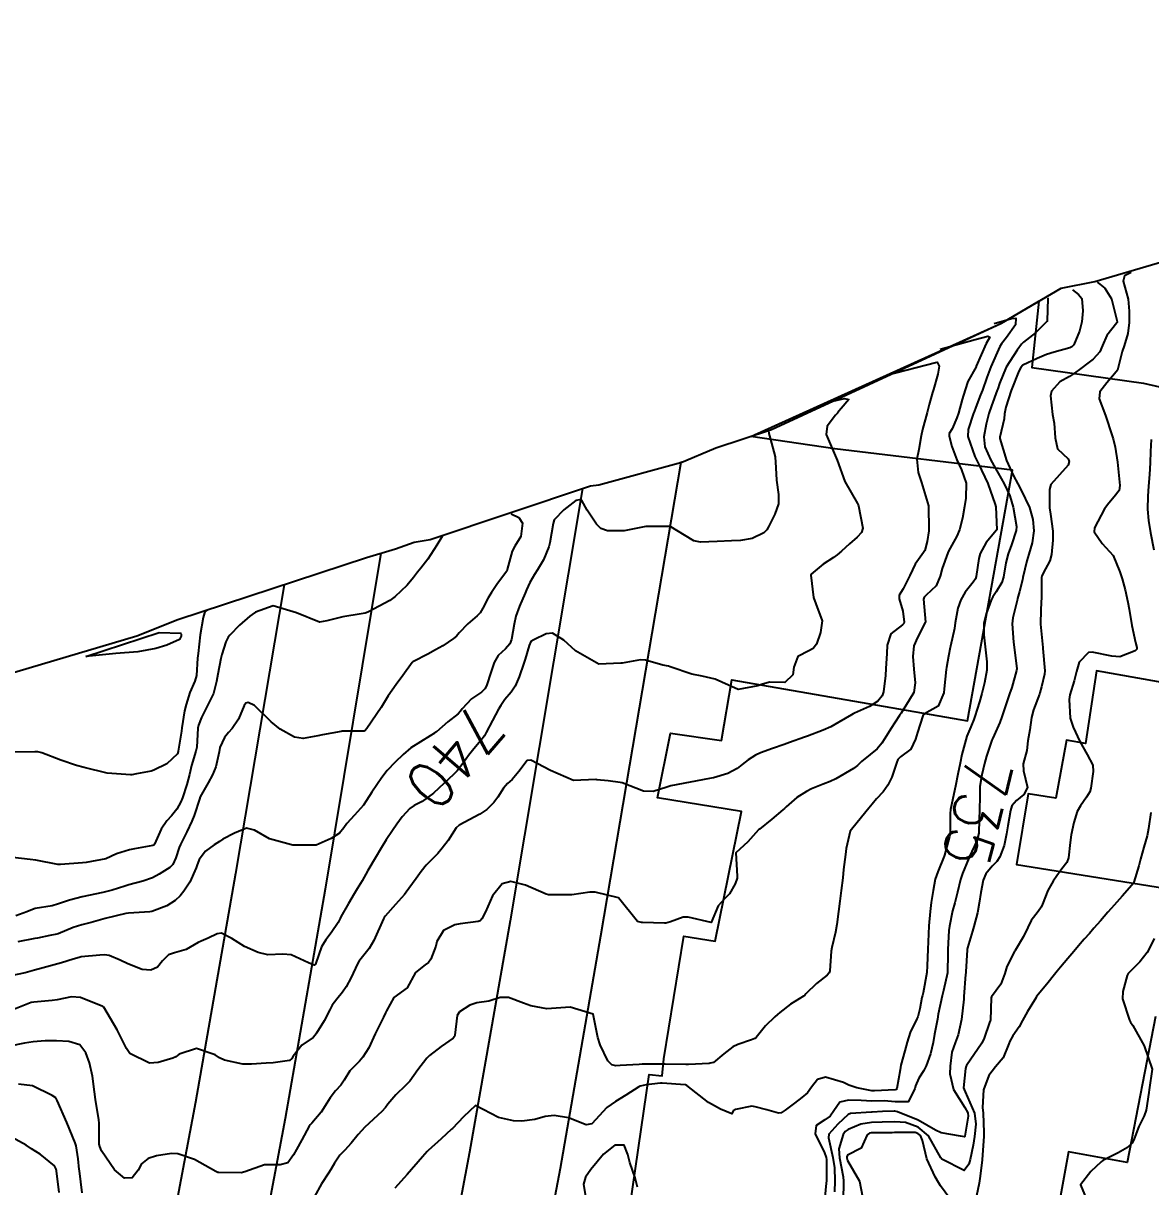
# Model space of a CAD drawing. Header units: metres. Extents: x 286371 to 293043, y 7462578 to 7466404.
# Drawn here: x 292213.7 to 292310.4, y 7462965.2 to 7463064.9 of the extents above; entities that cross this region are included whole.
import ezdxf
from ezdxf.enums import TextEntityAlignment as Align

# ---------------------------------------------------------------- set-up
doc = ezdxf.new("R2010")
doc.units = ezdxf.units.M
doc.header["$MEASUREMENT"] = 0
for name, color, linetype in [('Area', 45, 'Continuous'), ('Cotas', 45, 'Continuous'), ('Curvas de Nivel 1m', 11, 'Continuous'), ('Curvas de Nivel 5m', 15, 'Continuous'), ('Edificações', 30, 'Continuous'), ('Vias primárias', 230, 'Continuous')]:
    doc.layers.add(name, color=color, linetype=linetype)
doc.styles.add('Style-STANDARD', font='STANDARD.shx')

msp = doc.modelspace()

# ---------------------------------------------------------------- linework, layer by layer
at = {"layer": 'Area'}
msp.add_polyline3d([(292208.131, 7463007.854, 747.96), (292223.455, 7463012.408, 745.289), (292226.963, 7463013.798, 744.508), (292243.164, 7463019.107, 743.17), (292245.64, 7463019.867, 742.909), (292247.251, 7463020.427, 742.881), (292248.625, 7463020.671, 742.652), (292262.379, 7463025.27, 741.083), (292263.092, 7463025.353, 741.034), (292270.212, 7463027.294, 741.269), (292270.016, 7463027.215, 741.307), (292273.124, 7463028.525, 742.308), (292277.887, 7463030.083, 740.857), (292297.632, 7463039.22, 736.684), (292302.731, 7463042.228, 735.678), (292305.615, 7463042.795, 734.412), (292313.393, 7463045.07, 735.733)], dxfattribs=at)
at = {"layer": 'Curvas de Nivel 1m', "flags": 128}
for points, elevation in [([(292305.834, 7463042.744), (292306.072, 7463042.566), (292306.475, 7463042.218), (292307.048, 7463041.302), (292307.527, 7463039.469), (292307.544, 7463039.294), (292307.542, 7463039.276), (292307.523, 7463039.245), (292306.644, 7463038.171), (292306.3, 7463037.312), (292306.053, 7463036.748), (292305.476, 7463036.139), (292305.016, 7463035.786), (292304.427, 7463035.34), (292303.892, 7463034.914), (292303.453, 7463034.648), (292302.617, 7463034.196), (292301.922, 7463033.377), (292301.835, 7463032.972), (292302.001, 7463031.375), (292302.135, 7463030.631), (292302.241, 7463029.371), (292302.417, 7463028.431), (292303.348, 7463027.587), (292303.423, 7463027.353), (292303.339, 7463027.044), (292301.869, 7463025.386), (292301.73, 7463024.966), (292301.743, 7463023.388), (292301.819, 7463022.843), (292302.021, 7463021.383), (292302.031, 7463020.594), (292301.901, 7463019.384), (292301.771, 7463018.828), (292301.2, 7463017.779), (292301.08, 7463017.512), (292301.061, 7463017.396), (292301.041, 7463015.511), (292301.039, 7463015.396), (292300.971, 7463013.553), (292300.972, 7463013.397), (292301.103, 7463011.986), (292301.167, 7463011.393), (292301.175, 7463011.311), (292301.345, 7463009.39), (292301.323, 7463009.127), (292301.044, 7463008.024), (292300.916, 7463007.516), (292300.875, 7463007.397), (292300.36, 7463006.058), (292300.209, 7463005.406), (292300.052, 7463004.345), (292299.884, 7463003.411), (292299.796, 7463002.577), (292299.476, 7463001.416), (292299.519, 7463000.832), (292299.843, 7462999.411), (292299.534, 7462998.786), (292298.897, 7462998.287), (292298.499, 7462997.822), (292298.398, 7462997.432), (292298.176, 7462996.123), (292298.062, 7462995.436), (292297.845, 7462994.433), (292297.484, 7462993.445), (292297.225, 7462993.041), (292296.812, 7462992.646), (292296.278, 7462991.986), (292296.064, 7462991.465), (292295.842, 7462990.404), (292295.707, 7462989.47), (292295.574, 7462988.65), (292295.256, 7462987.477), (292295.136, 7462987.07), (292294.707, 7462985.659), (292294.675, 7462985.514), (292294.672, 7462985.485), (292294.572, 7462983.59), (292294.562, 7462983.486), (292294.548, 7462983.362), (292294.407, 7462981.489), (292294.388, 7462981.237), (292294.189, 7462979.493), (292293.908, 7462978.185), (292293.65, 7462977.508), (292293.372, 7462976.703), (292293.211, 7462975.514), (292293.196, 7462974.852), (292293.507, 7462973.51), (292294.491, 7462971.955), (292294.729, 7462971.491), (292294.757, 7462971.213), (292294.474, 7462969.494), (292294.47, 7462969.478), (292294.453, 7462969.451), (292294.098, 7462969.5), (292292.458, 7462969.78), (292291.967, 7462970.026), (292290.474, 7462970.865), (292288.705, 7462971.581), (292288.485, 7462971.647), (292288.418, 7462971.652), (292287.412, 7462971.601), (292286.542, 7462971.555), (292286.483, 7462971.552), (292284.686, 7462971.436), (292284.48, 7462971.351), (292283.586, 7462970.539), (292282.816, 7462969.669), (292282.772, 7462969.347), (292283.144, 7462967.664), (292283.291, 7462966.782), (292283.335, 7462965.66), (292283.31, 7462964.731)], 734), ([(292308.734, 7463043.564), (292308.174, 7463043.286), (292308.054, 7463042.81), (292308.486, 7463041.28), (292308.583, 7463040.234), (292308.579, 7463039.279), (292308.466, 7463038.324), (292308.134, 7463037.285), (292307.985, 7463036.788), (292307.594, 7463035.292), (292307.561, 7463035.195), (292307.46, 7463035.03), (292306.663, 7463034.088), (292306.045, 7463033.315), (292306.001, 7463032.74), (292306.548, 7463031.307), (292307.121, 7463029.555), (292307.195, 7463029.297), (292307.363, 7463028.58), (292307.579, 7463027.291), (292307.61, 7463027.02), (292307.786, 7463025.287), (292307.717, 7463024.88), (292307.299, 7463024.311), (292306.817, 7463023.776), (292306.466, 7463023.307), (292305.6, 7463021.668), (292305.564, 7463021.328), (292306.247, 7463020.322), (292307.214, 7463019.294), (292307.786, 7463017.885), (292307.985, 7463017.288), (292308.244, 7463016.357), (292308.469, 7463015.278), (292308.561, 7463014.692), (292308.802, 7463013.279), (292309.103, 7463011.845), (292309.239, 7463011.414), (292309.243, 7463011.271), (292309.092, 7463011.111), (292307.786, 7463010.591), (292307.085, 7463010.672), (292305.41, 7463011.009), (292305.089, 7463010.979), (292304.278, 7463010.145), (292304.06, 7463009.35), (292303.866, 7463008.538), (292303.497, 7463007.357), (292303.432, 7463006.954), (292303.524, 7463005.357), (292303.772, 7463004.573), (292304.349, 7463003.344), (292304.958, 7463002.237), (292305.467, 7463001.327), (292305.498, 7463000.763), (292305.294, 7462999.329), (292305.202, 7462999.038), (292304.903, 7462998.573), (292304.396, 7462997.837), (292304.126, 7462997.346), (292303.814, 7462996.406), (292303.592, 7462995.353), (292303.517, 7462994.681), (292303.372, 7462993.356), (292303.22, 7462992.956), (292302.81, 7462992.414), (292302.361, 7462991.811), (292302.058, 7462991.375), (292301.594, 7462990.57), (292301.146, 7462989.389), (292301.024, 7462989.126), (292300.755, 7462988.776), (292300.157, 7462987.989), (292299.893, 7462987.407), (292299.511, 7462986.623), (292298.786, 7462985.423), (292298.756, 7462985.371), (292298.702, 7462985.281), (292298.082, 7462984.035), (292297.918, 7462983.436), (292297.576, 7462982.525), (292296.774, 7462981.452), (292296.741, 7462981.354), (292296.666, 7462979.454), (292296.655, 7462979.402), (292296.601, 7462979.246), (292296.141, 7462977.903), (292295.926, 7462977.467), (292294.617, 7462975.565), (292294.581, 7462975.494), (292294.541, 7462975.303), (292294.378, 7462973.635), (292294.408, 7462973.496), (292294.511, 7462973.293), (292295.307, 7462971.482), (292295.422, 7462970.528), (292295.31, 7462969.482), (292295.197, 7462968.729), (292294.926, 7462967.487), (292294.819, 7462967.088), (292294.41, 7462966.565), (292292.493, 7462967.523), (292292.426, 7462967.647), (292291.353, 7462969.541), (292290.465, 7462970.281), (292289.378, 7462970.663), (292288.471, 7462970.726), (292287.383, 7462970.688), (292286.47, 7462970.661), (292285.559, 7462970.536), (292284.461, 7462970.082), (292284.215, 7462969.891), (292284.033, 7462969.651), (292283.667, 7462968.425), (292283.734, 7462967.655), (292284.034, 7462966.016), (292284.062, 7462965.649), (292284.052, 7462963.966)], 733), ([(292301.574, 7463041.394), (292301.584, 7463041.353), (292301.55, 7463039.384), (292301.543, 7463039.365), (292301.524, 7463039.348), (292300.532, 7463038.376), (292299.497, 7463037.587), (292299.331, 7463037.417), (292298.958, 7463036.897), (292298.035, 7463035.443), (292297.443, 7463034.053), (292297.301, 7463033.592), (292297.256, 7463033.457), (292296.752, 7463032.127), (292296.543, 7463031.467), (292296.302, 7463030.559), (292296.096, 7463029.474), (292296.208, 7463028.625), (292296.706, 7463027.464), (292297.328, 7463026.362), (292297.85, 7463025.446), (292298.335, 7463024.402), (292298.628, 7463023.434), (292298.904, 7463021.785), (292298.882, 7463021.43), (292298.475, 7463020.196), (292298.196, 7463019.44), (292297.999, 7463018.656), (292297.804, 7463017.445), (292297.66, 7463016.974), (292297.175, 7463016.163), (292296.883, 7463015.744), (292296.742, 7463015.461), (292296.317, 7463014.29), (292296.106, 7463013.47), (292296.105, 7463012.478), (292296.223, 7463011.468), (292296.379, 7463010.161), (292296.376, 7463009.465), (292296.153, 7463008.362), (292295.931, 7463007.471), (292295.74, 7463006.757), (292295.337, 7463005.479), (292295.249, 7463005.232), (292294.991, 7463004.593), (292294.662, 7463003.806), (292294.556, 7463003.491), (292294.229, 7463002.221), (292294.081, 7463001.497), (292293.878, 7463000.552), (292293.665, 7462999.503), (292293.541, 7462998.868), (292293.261, 7462997.509), (292293.229, 7462997.159), (292293.216, 7462995.509), (292293.162, 7462995.197), (292292.83, 7462993.898), (292292.745, 7462993.596), (292292.714, 7462993.516), (292292.149, 7462992.179), (292291.948, 7462991.527), (292291.75, 7462990.559), (292291.605, 7462989.532), (292291.515, 7462988.771), (292291.392, 7462987.535), (292291.328, 7462986.156), (292291.304, 7462985.542), (292291.256, 7462984.117), (292291.219, 7462983.544), (292290.901, 7462981.803), (292290.834, 7462981.552), (292290.8, 7462981.394), (292290.627, 7462980.415), (292290.442, 7462979.732), (292290.351, 7462979.558), (292289.778, 7462978.385), (292289.54, 7462977.57), (292289.333, 7462976.808), (292289.002, 7462975.578), (292288.925, 7462975.2), (292288.658, 7462973.582), (292288.605, 7462973.491), (292288.512, 7462973.471), (292286.741, 7462973.381), (292286.511, 7462973.392), (292285.206, 7462973.634), (292284.528, 7462973.883), (292284.082, 7462974.1), (292282.537, 7462974.558), (292281.849, 7462974.37), (292281.315, 7462973.693), (292280.986, 7462973.226), (292280.511, 7462972.811), (292279.877, 7462972.34), (292279.058, 7462971.726), (292278.726, 7462971.494), (292278.489, 7462971.469), (292277.51, 7462971.749), (292276.498, 7462972.029), (292276.196, 7462972.071), (292274.804, 7462971.79), (292274.621, 7462971.663), (292274.488, 7462971.416), (292273.514, 7462971.809), (292272.503, 7462972.401), (292270.633, 7462973.853), (292270.525, 7462973.889), (292270.486, 7462973.894), (292268.526, 7462974.04), (292268.373, 7462974.04), (292267.144, 7462973.905), (292266.643, 7462973.792), (292266.521, 7462973.726), (292265.412, 7462973.029), (292264.502, 7462972.475), (292263.768, 7462971.959), (292262.473, 7462970.555), (292261.988, 7462970.475), (292260.48, 7462971.072), (292259.245, 7462971.271), (292258.481, 7462971.19), (292257.593, 7462970.942), (292256.475, 7462970.78), (292255.757, 7462970.803), (292254.479, 7462971.107), (292252.494, 7462972.134), (292251.479, 7462971.15), (292250.539, 7462970.163), (292250.463, 7462970.09), (292249.551, 7462969.278), (292248.435, 7462968.272), (292248.358, 7462968.196), (292247.965, 7462967.739), (292246.647, 7462966.221), (292246.4, 7462965.936), (292245.583, 7462965.04)], 736), ([(292296.994, 7463039.184), (292298.477, 7463039.604), (292298.843, 7463039.64), (292298.836, 7463039.085), (292298.043, 7463037.977), (292297.622, 7463037.443), (292297.491, 7463037.226), (292296.701, 7463035.466), (292296.364, 7463034.557), (292295.983, 7463033.476), (292295.831, 7463033.075), (292295.412, 7463032.001), (292295.267, 7463031.625), (292295.217, 7463031.487), (292294.767, 7463030.11), (292294.735, 7463029.494), (292295.348, 7463027.772), (292295.491, 7463027.482), (292295.662, 7463027.157), (292296.45, 7463025.467), (292297.084, 7463023.661), (292297.126, 7463023.457), (292297.217, 7463021.493), (292297.204, 7463021.455), (292296.303, 7463020.404), (292295.786, 7463019.476), (292295.673, 7463019.022), (292295.463, 7463017.48), (292295.387, 7463017.285), (292295.187, 7463016.996), (292294.514, 7463016.155), (292294.131, 7463015.5), (292293.868, 7463014.789), (292293.657, 7463013.507), (292293.6, 7463013.032), (292293.238, 7463011.512), (292293.213, 7463011.402), (292293.087, 7463010.649), (292292.908, 7463009.676), (292292.884, 7463009.517), (292292.702, 7463007.856), (292292.677, 7463007.52), (292292.178, 7463006.366), (292291.007, 7463005.717), (292290.909, 7463005.642), (292290.864, 7463005.547), (292290.424, 7463004.111), (292290.247, 7463003.555), (292289.842, 7463002.68), (292288.951, 7463002.023), (292288.726, 7463001.799), (292288.632, 7463001.579), (292288.231, 7463000.278), (292287.875, 7462999.59), (292287.479, 7462999.022), (292286.896, 7462998.415), (292286.521, 7462997.979), (292286.249, 7462997.614), (292284.859, 7462995.946), (292284.654, 7462995.647), (292284.305, 7462994.179), (292284.231, 7462993.653), (292284.085, 7462992.375), (292284.002, 7462991.656), (292283.866, 7462990.57), (292283.755, 7462989.66), (292283.639, 7462988.772), (292283.493, 7462987.663), (292283.396, 7462986.992), (292283.072, 7462985.669), (292283.014, 7462985.355), (292282.91, 7462983.671), (292282.846, 7462983.497), (292282.669, 7462983.314), (292281.744, 7462982.602), (292280.845, 7462981.701), (292280.75, 7462981.596), (292280.641, 7462981.504), (292279.528, 7462980.824), (292278.62, 7462980.111), (292278.412, 7462979.943), (292278.17, 7462979.741), (292277.383, 7462978.972), (292276.587, 7462977.965), (292276.48, 7462977.871), (292276.17, 7462977.771), (292274.995, 7462977.371), (292274.574, 7462977.148), (292273.819, 7462976.552), (292272.928, 7462975.819), (292272.629, 7462975.747), (292272.553, 7462975.74), (292270.763, 7462975.639), (292270.551, 7462975.635), (292268.768, 7462975.664), (292268.551, 7462975.665), (292266.797, 7462975.664), (292266.55, 7462975.656), (292264.925, 7462975.563), (292264.548, 7462975.536), (292264.201, 7462975.604), (292263.859, 7462975.955), (292263.2, 7462977.34), (292263.002, 7462977.968), (292262.614, 7462979.974), (292260.623, 7462980.568), (292259.027, 7462980.443), (292258.62, 7462980.412), (292257.249, 7462980.687), (292256.627, 7462980.905), (292255.342, 7462981.385), (292254.633, 7462981.391), (292253.66, 7462981.088), (292252.626, 7462980.946), (292252.028, 7462980.739), (292251.138, 7462980.157), (292250.935, 7462979.834), (292250.738, 7462978.162), (292250.7, 7462978.045), (292250.58, 7462977.903), (292249.566, 7462977.183), (292248.558, 7462976.426), (292248.443, 7462976.309), (292248.346, 7462976.198), (292247.555, 7462975.193), (292246.872, 7462974.219), (292246.712, 7462974.031), (292246.518, 7462973.851), (292245.685, 7462973.058), (292244.999, 7462972.247), (292244.785, 7462971.955), (292244.484, 7462971.613), (292243.029, 7462970.276), (292242.455, 7462969.654), (292241.849, 7462968.887), (292241.308, 7462968.301), (292240.878, 7462967.857), (292240.417, 7462967.196), (292240.091, 7462966.637), (292239.889, 7462966.322), (292239.313, 7462965.408), (292238.705, 7462964.339)], 737), ([(292292.374, 7463036.974), (292295.369, 7463037.805), (292296.459, 7463038.106), (292296.613, 7463038.02), (292296.301, 7463037.468), (292295.465, 7463035.531), (292295.438, 7463035.485), (292294.732, 7463034.208), (292294.499, 7463033.498), (292294.26, 7463032.663), (292293.931, 7463031.507), (292293.803, 7463031.104), (292293.384, 7463030.167), (292293.149, 7463029.747), (292293.125, 7463029.518), (292293.361, 7463028.636), (292293.783, 7463027.508), (292294.2, 7463026.632), (292294.595, 7463025.495), (292294.569, 7463024.222), (292294.451, 7463023.497), (292294.272, 7463022.496), (292294.018, 7463021.503), (292293.798, 7463020.954), (292293.23, 7463019.934), (292293.088, 7463019.655), (292293.034, 7463019.517), (292292.548, 7463018.181), (292292.375, 7463017.527), (292292.032, 7463016.681), (292291.169, 7463015.882), (292290.987, 7463015.727), (292290.938, 7463015.548), (292291.092, 7463013.588), (292291.086, 7463013.545), (292290.409, 7463012.26), (292290.116, 7463011.559), (292290.008, 7463010.639), (292290.097, 7463009.559), (292290.227, 7463008.376), (292290.102, 7463007.558), (292289.712, 7463006.876), (292289.007, 7463005.772), (292288.929, 7463005.652), (292288.879, 7463005.576), (292288.137, 7463004.437), (292287.616, 7463003.595), (292287.368, 7463003.199), (292286.961, 7463002.705), (292286.352, 7463002.215), (292285.621, 7463001.624), (292285.274, 7463001.295), (292284.935, 7463001.016), (292283.412, 7463000.155), (292282.918, 7462999.922), (292282.328, 7462999.683), (292281.335, 7462999.271), (292280.904, 7462999.06), (292280.077, 7462998.536), (292279.163, 7462997.73), (292279.019, 7462997.595), (292278.88, 7462997.475), (292277.93, 7462996.686), (292276.855, 7462995.823), (292276.821, 7462995.799), (292276.789, 7462995.765), (292275.872, 7462994.746), (292274.824, 7462993.794), (292274.96, 7462991.792), (292274.948, 7462991.635), (292274.784, 7462991.147), (292274.291, 7462990.282), (292273.824, 7462989.809), (292273.332, 7462989.239), (292272.734, 7462987.824), (292270.741, 7462988.286), (292270.315, 7462988.286), (292269.233, 7462987.877), (292268.843, 7462987.773), (292268.732, 7462987.77), (292266.83, 7462987.816), (292266.733, 7462987.825), (292266.415, 7462987.919), (292264.764, 7462989.944), (292262.771, 7462990.426), (292262.325, 7462990.426), (292260.767, 7462990.195), (292260.589, 7462990.184), (292258.766, 7462990.196), (292258.557, 7462990.249), (292256.783, 7462991.034), (292255.526, 7462991.346), (292254.785, 7462991.124), (292253.97, 7462990.11), (292253.364, 7462988.742), (292253.055, 7462988.13), (292252.901, 7462987.963), (292252.73, 7462987.896), (292251.198, 7462987.695), (292250.733, 7462987.612), (292249.765, 7462987.137), (292249.196, 7462986.187), (292249.1, 7462985.786), (292248.681, 7462984.68), (292248.474, 7462984.402), (292248.191, 7462984.202), (292247.349, 7462983.529), (292246.644, 7462982.224), (292245.495, 7462981.378), (292244.864, 7462980.251), (292244.791, 7462980.072), (292244.606, 7462979.695), (292243.899, 7462978.265), (292243.357, 7462977.063), (292242.857, 7462976.28), (292242.549, 7462975.944), (292241.743, 7462975.09), (292241.256, 7462974.303), (292240.961, 7462973.864), (292240.51, 7462973.373), (292240.035, 7462972.788), (292239.752, 7462972.326), (292239.269, 7462971.546), (292238.468, 7462970.622), (292238.333, 7462970.479), (292238.243, 7462970.348), (292237.606, 7462969.198), (292237.145, 7462968.364), (292236.901, 7462967.893), (292236.417, 7462967.225), (292235.757, 7462967.041), (292234.414, 7462967.037), (292232.735, 7462966.438), (292232.403, 7462966.352), (292230.503, 7462966.373), (292230.403, 7462966.394), (292230.244, 7462966.477), (292228.419, 7462967.504), (292226.97, 7462967.982), (292226.426, 7462968.02), (292225.153, 7462967.824), (292224.419, 7462967.579), (292223.856, 7462967.129), (292223.574, 7462966.577), (292223.063, 7462965.916), (292222.394, 7462965.903), (292221.55, 7462966.607), (292220.428, 7462968.243), (292220.278, 7462968.627), (292220.243, 7462968.822), (292220.222, 7462970.628), (292220.196, 7462970.902), (292219.904, 7462972.633), (292219.838, 7462973.31), (292219.669, 7462974.637), (292219.409, 7462975.783), (292219.097, 7462976.646), (292218.574, 7462977.323), (292217.626, 7462977.621), (292216.579, 7462977.682), (292215.603, 7462977.675), (292214.577, 7462977.6), (292213.815, 7462977.486), (292212.571, 7462977.209)], 738), ([(292287.764, 7463034.754), (292291.969, 7463035.837), (292292.114, 7463035.857), (292292.278, 7463035.532), (292292.156, 7463034.831), (292291.801, 7463033.539), (292291.708, 7463033.262), (292291.415, 7463032.242), (292291.276, 7463031.676), (292291.238, 7463031.547), (292290.836, 7463030.098), (292290.735, 7463029.554), (292290.531, 7463028.382), (292290.361, 7463027.559), (292290.477, 7463026.407), (292290.753, 7463025.553), (292291.289, 7463023.849), (292291.353, 7463023.543), (292291.359, 7463023.467), (292291.387, 7463021.542), (292291.38, 7463021.415), (292291.238, 7463020.492), (292291.05, 7463019.724), (292290.929, 7463019.549), (292290.21, 7463018.559), (292289.755, 7463017.566), (292289.573, 7463017.184), (292289.177, 7463016.427), (292288.848, 7463015.9), (292288.836, 7463015.579), (292289.148, 7463014.515), (292289.267, 7463013.572), (292289.238, 7463013.467), (292289.131, 7463013.348), (292288.142, 7463012.566), (292287.811, 7463011.594), (292287.783, 7463010.901), (292287.704, 7463009.595), (292287.662, 7463008.996), (292287.516, 7463007.597), (292287.374, 7463007.254), (292287.022, 7463006.811), (292286.301, 7463006.333), (292285.007, 7463005.775), (292284.914, 7463005.727), (292284.766, 7463005.638), (292283.66, 7463004.988), (292282.988, 7463004.613), (292282.341, 7463004.32), (292280.976, 7463003.799), (292280.909, 7463003.772), (292280.722, 7463003.708), (292279.449, 7463003.253), (292278.971, 7463003.083), (292277.981, 7463002.732), (292276.956, 7463002.37), (292276.538, 7463002.185), (292275.887, 7463001.78), (292275.368, 7463001.365), (292274.938, 7463001.015), (292274.143, 7463000.593), (292272.922, 7463000.241), (292272.585, 7463000.166), (292270.924, 7462999.854), (292269.26, 7462999.537), (292268.915, 7462999.438), (292267.748, 7462999.061), (292266.912, 7462999.081), (292265.076, 7462999.788), (292264.922, 7462999.84), (292263.9, 7462999.96), (292262.925, 7463000.067), (292262.828, 7463000.074), (292260.924, 7463000.004), (292258.936, 7463000.853), (292257.268, 7463001.741), (292256.949, 7463001.715), (292256.236, 7463000.774), (292255.652, 7463000.084), (292255.263, 7462999.745), (292254.913, 7462999.346), (292254.432, 7462998.57), (292254.086, 7462998.107), (292253.478, 7462997.522), (292252.879, 7462997.12), (292251.099, 7462996.16), (292250.861, 7462995.942), (292250.155, 7462994.864), (292249.64, 7462994.182), (292249.273, 7462993.742), (292248.82, 7462993.274), (292248.282, 7462992.732), (292247.855, 7462992.209), (292247.411, 7462991.599), (292246.782, 7462990.731), (292246.575, 7462990.429), (292246.425, 7462990.23), (292245.649, 7462989.353), (292244.746, 7462988.353), (292244.68, 7462988.255), (292244.625, 7462988.139), (292243.786, 7462986.268), (292243.389, 7462985.585), (292242.691, 7462984.734), (292242.499, 7462984.475), (292242.399, 7462984.289), (292241.838, 7462983.119), (292241.413, 7462982.303), (292241.11, 7462981.834), (292240.628, 7462981.247), (292240.219, 7462980.724), (292240.012, 7462980.323), (292239.541, 7462979.389), (292238.88, 7462978.34), (292238.764, 7462978.16), (292238.578, 7462977.964), (292237.626, 7462977.301), (292236.864, 7462976.37), (292236.755, 7462976.167), (292236.548, 7462975.984), (292235.164, 7462975.776), (292234.544, 7462975.757), (292233.304, 7462975.662), (292232.542, 7462975.663), (292230.991, 7462976.014), (292230.55, 7462976.207), (292230.165, 7462976.47), (292228.572, 7462977.029), (292227.092, 7462976.524), (292226.791, 7462976.3), (292226.559, 7462976.188), (292225.296, 7462975.81), (292224.552, 7462975.746), (292222.849, 7462976.59), (292222.57, 7462977.006), (292221.776, 7462978.607), (292220.623, 7462980.553), (292220.547, 7462980.626), (292218.635, 7462981.378), (292217.866, 7462981.436), (292216.632, 7462981.189), (292216.198, 7462981.124), (292214.628, 7462981), (292214.394, 7462980.951), (292213.821, 7462980.726), (292212.963, 7462980.395)], 739), ([(292277.674, 7463029.894), (292277.663, 7463029.75), (292277.768, 7463029.349), (292278.205, 7463027.742), (292278.272, 7463026.798), (292278.319, 7463025.739), (292278.498, 7463024.535), (292278.488, 7463023.736), (292278.181, 7463022.831), (292277.652, 7463021.748), (292277.499, 7463021.502), (292277.246, 7463021.247), (292276.247, 7463020.761), (292275.236, 7463020.581), (292274.471, 7463020.56), (292273.234, 7463020.499), (292271.817, 7463020.427), (292271.235, 7463020.562), (292270.424, 7463021.049), (292269.252, 7463021.746), (292269.145, 7463021.779), (292267.252, 7463021.793), (292267.107, 7463021.772), (292265.246, 7463021.42), (292263.816, 7463021.395), (292263.249, 7463021.613), (292262.872, 7463021.98), (292262.083, 7463023.181), (292261.623, 7463023.999), (292261.433, 7463024.076), (292261.108, 7463024.007), (292260.084, 7463023.21), (292259.259, 7463022.363), (292259.157, 7463022.036), (292258.882, 7463020.387), (292258.808, 7463020.041), (292258.346, 7463018.908), (292257.814, 7463018.055), (292257.574, 7463017.673), (292257.178, 7463016.979), (292256.889, 7463016.348), (292256.772, 7463016.07), (292256.271, 7463014.954), (292255.97, 7463014.082), (292255.813, 7463013.394), (292255.594, 7463012.087), (292255.466, 7463011.721), (292255.092, 7463011.297), (292254.464, 7463010.723), (292254.111, 7463010.109), (292253.842, 7463009.333), (292253.438, 7463008.119), (292253.308, 7463007.853), (292253.036, 7463007.586), (292252.153, 7463007.011), (292251.378, 7463006.149), (292251.225, 7463005.937), (292251.007, 7463005.708), (292250.141, 7463005.023), (292249.155, 7463004.182), (292249.06, 7463004.106), (292248.982, 7463004.052), (292248.623, 7463003.836), (292246.963, 7463002.805), (292246.292, 7463002.234), (292245.619, 7463001.569), (292244.933, 7463000.846), (292244.483, 7463000.261), (292243.618, 7462998.987), (292243.166, 7462998.28), (292242.888, 7462997.893), (292242.134, 7462997.037), (292241.481, 7462996.305), (292241.224, 7462995.944), (292240.851, 7462995.473), (292240.132, 7462995.037), (292238.836, 7462994.467), (292238.732, 7462994.449), (292236.835, 7462994.463), (292236.739, 7462994.472), (292234.843, 7462994.99), (292233.546, 7462995.732), (292232.856, 7462995.915), (292231.826, 7462995.473), (292230.841, 7462994.956), (292230.537, 7462994.77), (292230.096, 7462994.476), (292229.362, 7462993.95), (292228.815, 7462993.236), (292228.618, 7462992.686), (292228.563, 7462992.498), (292228.018, 7462991.273), (292227.499, 7462990.514), (292227.175, 7462990.111), (292226.762, 7462989.701), (292226.036, 7462989.254), (292224.747, 7462988.759), (292224.574, 7462988.73), (292222.745, 7462988.616), (292222.52, 7462988.589), (292220.737, 7462988.153), (292219.545, 7462987.829), (292218.729, 7462987.629), (292217.998, 7462987.392), (292216.717, 7462986.849), (292216.591, 7462986.811), (292216.001, 7462986.695), (292214.942, 7462986.48), (292214.71, 7462986.436), (292213.267, 7462986.175)], 741), ([(292310.456, 7463029.248), (292310.395, 7463028.213), (292310.373, 7463027.249), (292310.318, 7463026.239), (292310.233, 7463025.251), (292310.166, 7463024.386), (292310.138, 7463023.252), (292310.232, 7463022.282), (292310.41, 7463021.247), (292310.676, 7463019.792)], 732), ([(292255.554, 7463022.854), (292256.212, 7463022.556), (292256.529, 7463022.075), (292256.392, 7463020.922), (292255.881, 7463020.085), (292255.643, 7463019.663), (292255.235, 7463018.094), (292255.231, 7463018.056), (292255.192, 7463017.944), (292254.387, 7463016.895), (292253.879, 7463016.114), (292253.607, 7463015.668), (292253.144, 7463014.772), (292252.898, 7463014.368), (292252.638, 7463014.132), (292251.841, 7463013.426), (292251.111, 7463012.65), (292250.879, 7463012.386), (292250.625, 7463012.162), (292249.719, 7463011.55), (292249.089, 7463011.198), (292248.433, 7463010.845), (292247.204, 7463010.212), (292247.123, 7463010.164), (292247.073, 7463010.113), (292246.277, 7463009.005), (292245.693, 7463008.235), (292245.029, 7463007.259), (292244.404, 7463006.264), (292243.173, 7463004.468), (292243.048, 7463004.283), (292242.983, 7463004.236), (292241.075, 7463004.22), (292240.983, 7463004.212), (292239.397, 7463003.919), (292238.976, 7463003.83), (292237.722, 7463003.614), (292236.974, 7463003.719), (292235.743, 7463004.393), (292234.993, 7463005.027), (292233.549, 7463006.426), (292233.018, 7463006.692), (292232.81, 7463006.644), (292232.679, 7463006.439), (292232.188, 7463005.255), (292231.637, 7463004.455), (292231.318, 7463004.121), (292230.972, 7463003.68), (292230.593, 7463002.836), (292230.519, 7463002.471), (292230.245, 7463001.165), (292229.955, 7463000.479), (292229.592, 7462999.806), (292228.895, 7462998.59), (292228.871, 7462998.518), (292228.866, 7462998.495), (292228.384, 7462996.989), (292228.19, 7462996.505), (292227.755, 7462995.607), (292227.195, 7462994.519), (292227.09, 7462994.261), (292226.817, 7462993.374), (292226.544, 7462992.792), (292226.279, 7462992.532), (292225.377, 7462991.964), (292224.791, 7462991.657), (292223.973, 7462991.38), (292222.781, 7462991.056), (292222.424, 7462990.945), (292221.351, 7462990.606), (292220.771, 7462990.443), (292220.537, 7462990.385), (292218.765, 7462990.021), (292217.688, 7462989.743), (292216.755, 7462989.42), (292216.184, 7462989.261), (292214.748, 7462989.009), (292214.518, 7462988.948), (292214.013, 7462988.725), (292213.09, 7462988.388)], 742), ([(292249.674, 7463020.984), (292249.189, 7463020.185), (292248.433, 7463018.973), (292247.832, 7463018.205), (292247.542, 7463017.856), (292247.182, 7463017.399), (292246.643, 7463016.751), (292246.102, 7463016.23), (292245.609, 7463015.786), (292245.152, 7463015.421), (292243.323, 7463014.458), (292243.136, 7463014.383), (292243.05, 7463014.361), (292242.695, 7463014.283), (292241.13, 7463014.047), (292239.765, 7463013.694), (292239.122, 7463013.574), (292237.144, 7463014.374), (292235.152, 7463014.963), (292233.633, 7463014.427), (292233.343, 7463014.228), (292233.139, 7463014.085), (292232.252, 7463013.323), (292231.434, 7463012.46), (292231.295, 7463012.277), (292231.102, 7463011.884), (292230.747, 7463010.803), (292230.671, 7463010.471), (292230.407, 7463009.125), (292230.307, 7463008.476), (292230.04, 7463007.468), (292229.557, 7463006.486), (292229.364, 7463006.134), (292228.998, 7463005.399), (292228.747, 7463004.738), (292228.706, 7463004.499), (292228.597, 7463002.863), (292228.527, 7463002.501), (292228.151, 7463001.291), (292227.968, 7463000.509), (292227.758, 7462999.665), (292227.363, 7462998.517), (292227.226, 7462998.183), (292226.879, 7462997.543), (292226.43, 7462996.972), (292226.045, 7462996.537), (292225.56, 7462995.837), (292224.97, 7462994.552), (292224.92, 7462994.466), (292224.832, 7462994.414), (292223.263, 7462994.142), (292222.826, 7462994.063), (292221.722, 7462993.7), (292220.814, 7462993.29), (292219.113, 7462992.953), (292218.808, 7462992.936), (292216.92, 7462992.796), (292216.806, 7462992.794), (292216.689, 7462992.803), (292214.811, 7462993.159), (292214.3, 7462993.233), (292212.814, 7462993.388)], 743), ([(292229.484, 7463014.604), (292229.329, 7463014.492), (292229.25, 7463014.385), (292229.136, 7463013.974), (292228.889, 7463012.498), (292228.709, 7463010.881), (292228.677, 7463010.501), (292228.565, 7463008.991), (292228.435, 7463008.504), (292228.007, 7463007.537), (292227.681, 7463006.514), (292227.556, 7463005.966), (292227.329, 7463004.519), (292227.285, 7463004.215), (292227.009, 7463002.524), (292227.001, 7463002.476), (292226.951, 7463002.299), (292226.037, 7463001.439), (292224.929, 7463000.874), (292224.678, 7463000.808), (292223.425, 7463000.577), (292223.022, 7463000.484), (292222.922, 7463000.479), (292220.924, 7463000.614), (292218.931, 7463001.123), (292218.292, 7463001.295), (292216.94, 7463001.745), (292215.3, 7463002.357), (292214.959, 7463002.455), (292214.716, 7463002.465), (292212.96, 7463002.441)], 744), ([(292310.437, 7462997.251), (292310.239, 7462995.879), (292310.112, 7462995.256), (292309.822, 7462994.277), (292309.54, 7462993.264), (292309.394, 7462992.687), (292308.973, 7462991.272), (292308.907, 7462991.158), (292308.79, 7462991.02), (292307.985, 7462990.078), (292307.279, 7462989.297), (292307.034, 7462989.026), (292306.755, 7462988.704), (292306.104, 7462987.954), (292305.551, 7462987.322), (292305.166, 7462986.887), (292304.72, 7462986.38), (292304.233, 7462985.82), (292303.842, 7462985.347), (292303.321, 7462984.726), (292302.684, 7462983.997), (292302.395, 7462983.652), (292302.174, 7462983.372), (292301.507, 7462982.532), (292300.635, 7462981.464), (292300.611, 7462981.418), (292300.593, 7462981.395), (292299.842, 7462980.184), (292299.422, 7462979.412), (292299.138, 7462978.874), (292298.584, 7462978.111), (292298.346, 7462977.66), (292298.266, 7462977.429), (292297.77, 7462976.222), (292297.11, 7462975.446), (292296.533, 7462974.695), (292296.082, 7462973.471), (292296.008, 7462971.954), (292296.064, 7462971.471), (292296.121, 7462969.807), (292296.105, 7462969.47), (292295.997, 7462967.905), (292295.962, 7462967.471), (292295.8, 7462966.077), (292295.712, 7462965.475), (292295.468, 7462964.388)], 732), ([(292310.712, 7462986.451), (292310.324, 7462985.627), (292310.106, 7462985.253), (292309.496, 7462984.448), (292308.669, 7462983.621), (292308.499, 7462983.445), (292308.403, 7462983.278), (292308.033, 7462981.893), (292307.992, 7462981.284), (292308.607, 7462979.46), (292308.702, 7462979.273), (292308.879, 7462978.991), (292309.859, 7462977.255), (292310.544, 7462975.244), (292310.29, 7462973.476), (292310.26, 7462973.248), (292310.021, 7462971.721), (292309.857, 7462971.254), (292309.407, 7462970.323), (292309.01, 7462969.266), (292308.827, 7462968.891), (292308.443, 7462968.531), (292307.64, 7462968.082), (292306.426, 7462967.464), (292306.321, 7462967.41), (292306.163, 7462967.308), (292305.277, 7462966.456), (292304.394, 7462965.334), (292305.219, 7462963.322)], 731), ([(292218.767, 7462964.649), (292218.534, 7462966.521), (292218.519, 7462966.653), (292218.418, 7462967.553), (292218.253, 7462968.657), (292218.182, 7462968.916), (292217.468, 7462970.67), (292216.622, 7462972.563), (292216.566, 7462972.684), (292216.506, 7462972.784), (292216.208, 7462972.989), (292214.52, 7462973.804), (292213.306, 7462973.949)], 737), ([(292293.666, 7462963.505), (292292.39, 7462965.255), (292292.213, 7462965.527), (292291.933, 7462965.999), (292291.21, 7462967.543), (292290.856, 7462969.14), (292290.67, 7462969.551), (292290.457, 7462969.732), (292290.209, 7462969.807), (292288.457, 7462969.803), (292288.245, 7462969.799), (292286.457, 7462969.788), (292286.307, 7462969.766), (292286.113, 7462969.62), (292285.59, 7462968.474), (292284.427, 7462967.868), (292284.346, 7462967.725), (292284.348, 7462967.646), (292284.421, 7462967.414), (292285.442, 7462965.629), (292285.714, 7462964.284)], 732), ([(292216.786, 7462964.678), (292216.559, 7462966.525), (292216.529, 7462966.683), (292216.408, 7462966.968), (292215.173, 7462967.959), (292214.438, 7462968.425), (292213.981, 7462968.721), (292212.456, 7462969.553)], 736)]:
    msp.add_lwpolyline(points, dxfattribs=dict(at, elevation=elevation))
at = {"layer": 'Curvas de Nivel 5m', "flags": 128}
for points, elevation in [([(292303.704, 7463042.064), (292304.22, 7463041.675), (292304.505, 7463041.34), (292304.607, 7463040.269), (292304.507, 7463039.34), (292304.316, 7463038.538), (292303.82, 7463037.35), (292303.667, 7463037.176), (292303.49, 7463037.086), (292302.129, 7463036.73), (292301.481, 7463036.519), (292300.691, 7463036.181), (292299.467, 7463035.619), (292299.277, 7463035.418), (292299.123, 7463035.085), (292298.464, 7463033.434), (292297.989, 7463032.019), (292297.889, 7463031.447), (292297.841, 7463031.004), (292297.489, 7463029.453), (292297.49, 7463029.335), (292298.045, 7463027.444), (292298.647, 7463026.112), (292299.022, 7463025.429), (292299.306, 7463024.904), (292300.017, 7463023.413), (292300.309, 7463022.369), (292300.384, 7463021.407), (292300.263, 7463020.385), (292299.965, 7463019.413), (292299.785, 7463018.847), (292299.459, 7463017.42), (292299.413, 7463017.198), (292299.176, 7463016.217), (292299, 7463015.594), (292298.956, 7463015.428), (292298.607, 7463013.96), (292298.545, 7463013.433), (292298.663, 7463011.869), (292298.719, 7463011.43), (292298.927, 7463009.566), (292298.914, 7463009.427), (292298.499, 7463007.976), (292298.316, 7463007.435), (292297.982, 7463006.477), (292297.649, 7463005.445), (292297.473, 7463004.972), (292296.981, 7463003.889), (292296.85, 7463003.582), (292296.8, 7463003.457), (292296.343, 7463002.074), (292296.17, 7463001.466), (292295.927, 7463000.472), (292295.778, 7462999.471), (292295.757, 7462998.616), (292295.727, 7462997.472), (292295.702, 7462996.642), (292295.67, 7462995.472), (292295.506, 7462994.813), (292294.89, 7462993.483), (292294.868, 7462993.439), (292294.822, 7462993.341), (292294.27, 7462992.025), (292294.103, 7462991.495), (292293.851, 7462990.425), (292293.607, 7462989.502), (292293.432, 7462988.827), (292293.151, 7462987.508), (292293.105, 7462987.132), (292293.017, 7462985.51), (292293.018, 7462985.191), (292292.978, 7462983.51), (292292.651, 7462981.986), (292292.524, 7462981.526), (292292.201, 7462979.95), (292292.132, 7462979.532), (292291.881, 7462978.242), (292291.751, 7462977.537), (292291.54, 7462976.564), (292291.16, 7462975.545), (292290.958, 7462975.128), (292290.528, 7462974.485), (292290.251, 7462973.827), (292290.204, 7462973.559), (292289.624, 7462972.441), (292288.497, 7462972.442), (292287.573, 7462972.523), (292286.497, 7462972.511), (292285.577, 7462972.554), (292284.503, 7462972.588), (292283.751, 7462972.403), (292283.236, 7462971.663), (292282.922, 7462971.223), (292282.472, 7462970.889), (292281.731, 7462970.423), (292281.634, 7462969.687), (292282.43, 7462968.076), (292282.575, 7462967.672), (292282.602, 7462967.491), (292282.605, 7462965.671), (292282.596, 7462965.466), (292282.414, 7462963.674)], 735), ([(292283.154, 7463032.534), (292284.15, 7463032.745), (292284.518, 7463032.681), (292283.866, 7463031.887), (292283.679, 7463031.66), (292283.565, 7463031.499), (292283.399, 7463031.321), (292282.674, 7463030.386), (292282.58, 7463029.676), (292283.347, 7463027.861), (292283.456, 7463027.663), (292283.537, 7463027.466), (292284.187, 7463025.651), (292285.286, 7463023.738), (292285.339, 7463023.634), (292285.369, 7463023.547), (292285.74, 7463021.627), (292285.625, 7463021.252), (292285.242, 7463020.853), (292284.596, 7463020.282), (292283.901, 7463019.654), (292283.529, 7463019.35), (292283.216, 7463019.135), (292282.325, 7463018.559), (292281.301, 7463017.693), (292281.269, 7463017.618), (292281.495, 7463015.689), (292281.704, 7463015.138), (292282.245, 7463013.678), (292282.111, 7463012.687), (292281.746, 7463011.685), (292281.482, 7463011.305), (292281.095, 7463011.118), (292280.156, 7463010.641), (292279.815, 7463009.713), (292279.722, 7463009.057), (292279.054, 7463008.41), (292277.737, 7463008.434), (292277.051, 7463008.217), (292276.715, 7463008.103), (292275.044, 7463007.794), (292273.057, 7463008.7), (292271.957, 7463008.945), (292271.063, 7463009.12), (292269.199, 7463009.756), (292269.073, 7463009.793), (292268.566, 7463009.892), (292267.08, 7463010.311), (292266.669, 7463010.332), (292265.076, 7463010.071), (292264.962, 7463010.06), (292263.074, 7463009.974), (292261.091, 7463011.124), (292260.08, 7463012.02), (292259.113, 7463012.627), (292258.571, 7463012.584), (292257.504, 7463012.058), (292257.242, 7463011.922), (292257.097, 7463011.581), (292256.757, 7463010.391), (292256.657, 7463010.071), (292256.253, 7463008.88), (292255.91, 7463008.081), (292255.558, 7463007.565), (292255.027, 7463006.941), (292254.677, 7463006.441), (292254.484, 7463006.102), (292253.969, 7463005.14), (292253.425, 7463004.118), (292253.269, 7463003.831), (292252.973, 7463003.418), (292252.379, 7463002.717), (292251.917, 7463002.14), (292251.52, 7463001.572), (292250.934, 7463000.821), (292250.596, 7463000.492), (292250.235, 7463000.165), (292248.905, 7462998.901), (292247.936, 7462998.209), (292247.251, 7462997.856), (292246.885, 7462997.602), (292246.23, 7462996.878), (292245.762, 7462996.241), (292245.392, 7462995.71), (292244.844, 7462994.903), (292244.445, 7462994.26), (292243.901, 7462993.349), (292243.286, 7462992.277), (292242.791, 7462991.39), (292242.365, 7462990.706), (292242.105, 7462990.294), (292241.607, 7462989.456), (292240.96, 7462988.311), (292240.892, 7462988.162), (292240.737, 7462987.824), (292240.117, 7462986.93), (292239.66, 7462986.33), (292239.305, 7462985.735), (292238.808, 7462984.343), (292238.771, 7462984.254), (292238.681, 7462984.168), (292238.183, 7462984.352), (292236.694, 7462985.04), (292235.981, 7462985.099), (292234.694, 7462985.061), (292233.861, 7462985.252), (292232.704, 7462985.769), (292231.596, 7462986.451), (292230.721, 7462986.906), (292230.337, 7462986.853), (292229.568, 7462986.482), (292228.97, 7462986.23), (292228.708, 7462986.093), (292227.695, 7462985.514), (292226.694, 7462985.213), (292226.177, 7462985.047), (292225.674, 7462984.54), (292225.223, 7462983.999), (292224.672, 7462983.733), (292223.904, 7462983.801), (292222.679, 7462984.27), (292222.024, 7462984.604), (292221.078, 7462985.005), (292220.691, 7462985.059), (292220.291, 7462985.03), (292218.687, 7462984.87), (292218.514, 7462984.83), (292217.985, 7462984.665), (292216.988, 7462984.371), (292216.678, 7462984.284), (292215.431, 7462983.945), (292214.669, 7462983.731), (292213.878, 7462983.514), (292212.662, 7462983.241)], 740), ([(292266.392, 7462965.129), (292266.201, 7462965.927), (292265.748, 7462967.252), (292265.576, 7462967.932), (292265.245, 7462968.738), (292264.446, 7462968.739), (292263.49, 7462967.969), (292262.414, 7462966.64), (292261.951, 7462965.991), (292261.783, 7462965.382), (292262.007, 7462963.99)], 735)]:
    msp.add_lwpolyline(points, dxfattribs=dict(at, elevation=elevation))
at = {"layer": 'Curvas de Nivel 5m', "elevation": 745, "flags": 128}
msp.add_lwpolyline([(292219.084, 7463010.644), (292225.389, 7463012.687), (292227.223, 7463012.63), (292227.276, 7463012.522), (292227.252, 7463012.383), (292227.107, 7463012.076), (292226.034, 7463011.606), (292225.095, 7463011.316), (292223.552, 7463011.038), (292221.654, 7463010.889), (292219.084, 7463010.644)], close=True, dxfattribs=at)
at = {"layer": 'Edificações', "elevation": 732.11}
for points in [[(292265.548, 7462962.01), (292267.39, 7462974.789), (292268.516, 7462974.673), (292268.67, 7462976.126), (292270.386, 7462986.649), (292273.051, 7462986.225), (292275.333, 7462997.329), (292268.127, 7462998.498), (292269.232, 7463004.051), (292273.611, 7463003.436), (292274.481, 7463008.62), (292274.481, 7463008.62), (292294.706, 7463005.115), (292298.573, 7463026.597), (292283.328, 7463028.446), (292276.128, 7463029.508), (292297.632, 7463039.22), (292300.839, 7463041.111), (292300.212, 7463035.413), (292309.8, 7463034.07), (292312.183, 7463033.522)], [(292320.428, 7463006.815), (292305.764, 7463009.392), (292304.82, 7463003.17), (292303.192, 7463003.46), (292302.273, 7462998.487), (292299.923, 7462998.864), (292298.902, 7462992.794), (292313.753, 7462990.414)], [(292310.82, 7462979.771), (292308.392, 7462967.239), (292303.363, 7462968.151), (292301.785, 7462959.501)]]:
    msp.add_lwpolyline(points, dxfattribs=at)
at = {"layer": 'Vias primárias', "elevation": 743.754}
msp.add_lwpolyline([(292338.586, 7463050.678), (292333.48, 7463017.975), (292328.076, 7462988.227, -0.220566), (292270.676, 7462908.856, -0.028956), (292252.23, 7462900.181, 0.252501), (292246.281, 7462892.301), (292242.942, 7462873.814), (292240.221, 7462858.717, 0.438591), (292250.537, 7462843.213, 0.095518), (292251.84, 7462843.132, 0.109873), (292262.17, 7462845.051, 0.103105), (292317.379, 7462872.013, 0.045009), (292346.398, 7462899.659, 0.039256), (292368.217, 7462933.37, 0.036669), (292379.344, 7462961.059, 0.021057), (292398.397, 7463064.932)], format="xyb", close=True, dxfattribs=at)
at = {"layer": 'Vias primárias'}
for points, elevation in [([(292331.202, 7463049.253), (292320.485, 7462988.255, -0.139791), (292297.835, 7462941.565)], 731.078), ([(292270.114, 7463027.255), (292263.238, 7462986.641), (292259.756, 7462966.73), (292257.233, 7462953.369), (292253.049, 7462929.503), (292253.049, 7462929.503, 0.633193), (292268.757, 7462917.783, 0.129971), (292297.835, 7462941.565)], 743.754), ([(292236.09, 7463016.789), (292231.925, 7462992.011), (292228.498, 7462972.415), (292225.983, 7462959.096), (292221.235, 7462932.378), (292211.678, 7462879.461), (292205.987, 7462847.88, 2.228466)], 743.754)]:
    msp.add_lwpolyline(points, format="xyb", dxfattribs=dict(at, elevation=elevation))
at = {"layer": 'Vias primárias', "elevation": 743.754}
for points in [[(292261.681, 7463025.036), (292255.471, 7462987.972), (292252.003, 7462968.14), (292249.482, 7462954.79), (292244.751, 7462928.165), (292235.187, 7462875.215), (292231.223, 7462853.217)], [(292244.402, 7463019.487), (292239.623, 7462990.69), (292236.182, 7462971.017), (292233.665, 7462957.688), (292228.923, 7462931), (292219.363, 7462878.073), (292215.344, 7462855.767)]]:
    msp.add_lwpolyline(points, dxfattribs=at)

# ---------------------------------------------------------------- texts
at = {"layer": 'Cotas', "style": 'Style-STANDARD'}
for s, rotation, p in [('740', 229.46965, (292250.732, 7463002.011, 740)), ('735', 255.97472, (292295.555, 7462997.295, 735))]:
    msp.add_text(s, height=4, rotation=rotation, dxfattribs=at).set_placement(p, align=Align.MIDDLE_CENTER)

doc.saveas('drawing.dxf')
